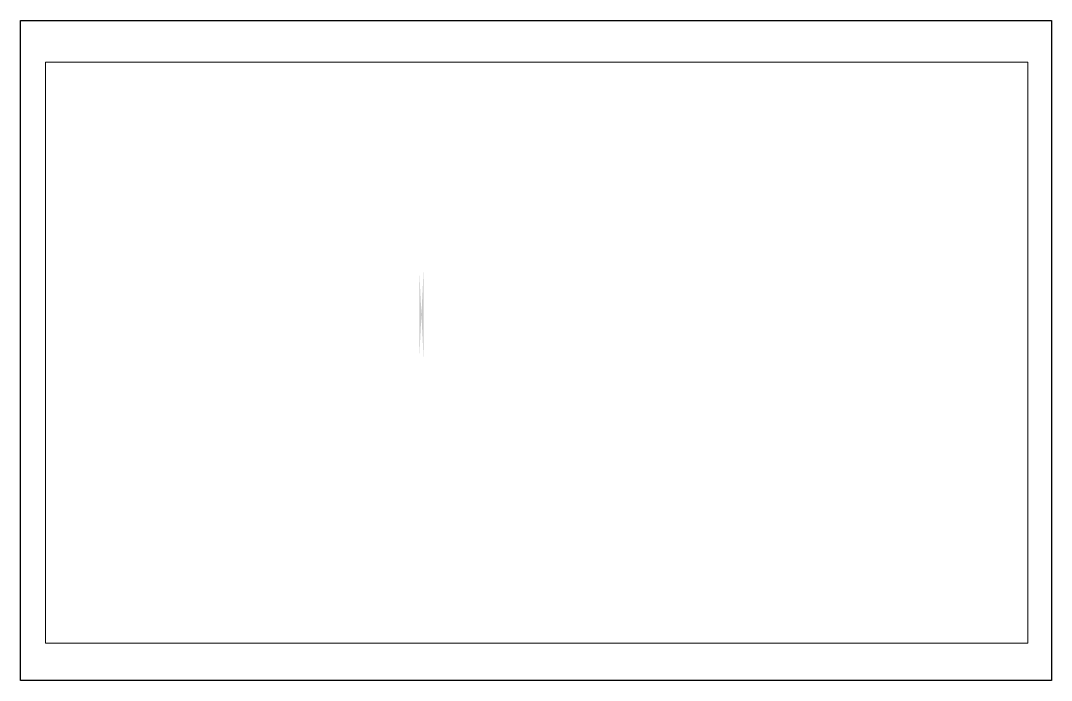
# Paper-space layout 'Layout1' of a CAD drawing. Extents: x 67.3 to 92.8, y -1.8 to 14.5.
# The model-space entities are those that its viewports show. They can reach past a viewport. Long polylines and large blocks are cut down to what shows.
import ezdxf

# ---------------------------------------------------------------- set-up
doc = ezdxf.new("R2010")
doc.units = 0
doc.header["$LTSCALE"] = 0.25
doc.header["$MEASUREMENT"] = 0
doc.layers.get('Defpoints').update_dxf_attribs({"linetype": 'CONTINUOUS'})
doc.layers.add('cotas', color=11, linetype='CONTINUOUS')

msp = doc.modelspace()

# ---------------------------------------------------------------- hatches: boundary and pattern name
at = {"layer": 'cotas'}
h = msp.add_hatch(color=240, dxfattribs=at)
edge = h.paths.add_edge_path()
edge.add_line((-46.3318, 84.2685), (-46.3318, 86.4985))
edge.add_line((-46.2218, 84.2685), (-46.2218, 86.4985))

psp = doc.layouts.get("Layout1")

# ---------------------------------------------------------------- linework, layer by layer
at = {"layer": 'cotas'}
psp.add_lwpolyline([(67.333, 14.514), (92.766, 14.514), (92.766, -1.769), (67.333, -1.769)], close=True, dxfattribs=at)

# ---------------------------------------------------------------- viewports
at = {"layer": 'Defpoints'}
psp.add_viewport(center=(80.064, 6.319), size=(24.237, 14.34465), view_center_point=(-43.4351, 84.4422), view_height=14.344646, dxfattribs=at)

doc.saveas('drawing.dxf')
